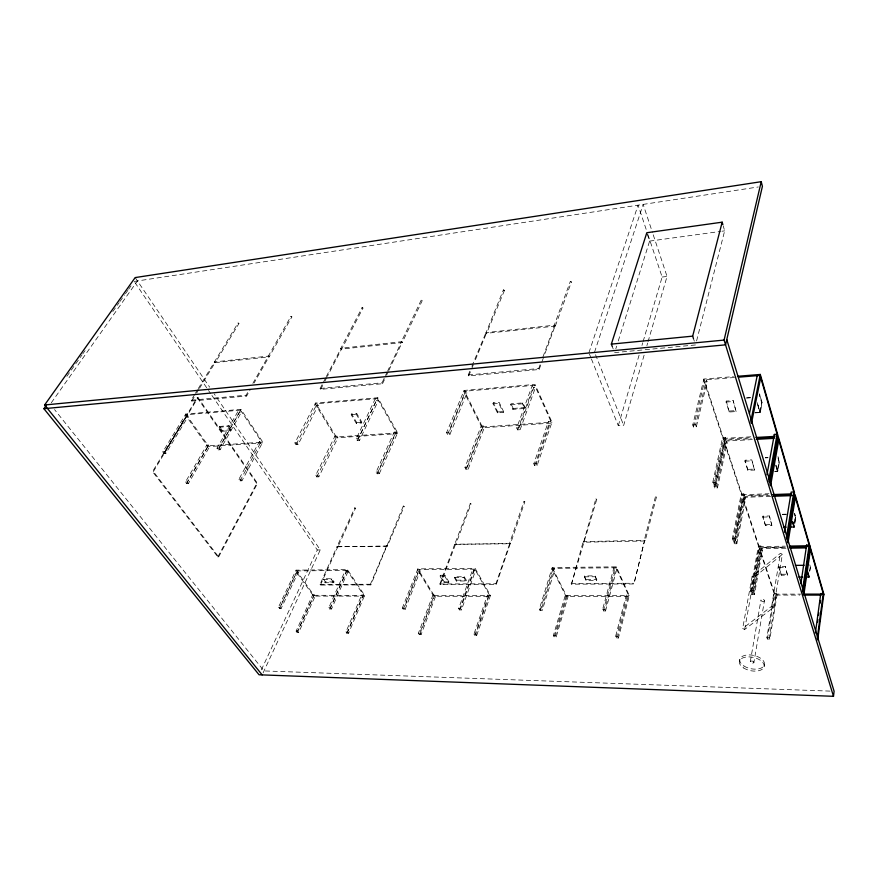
<?xml version="1.0" encoding="UTF-8"?>
<svg xmlns="http://www.w3.org/2000/svg" width="878" height="878" viewBox="0 0 878 878"><rect width="100%" height="100%" fill="white"/><g stroke="black" fill="none" stroke-linecap="round" stroke-linejoin="round"><path stroke-width="0.66" stroke-dasharray="4.39 3.29" d="M584.177 542.044L583.398 541.583L644.606 540.321L633.938 583.958L571.446 584.177L596.799 499.242L595.844 498.869L583.563 542.231L645.154 540.969L656.47 496.992L655.427 496.728L656.47 496.992M595.789 498.956L596.799 499.242M291.869 316.947L290.892 316.398L291.88 316.914L269.162 356.808L268.448 356.095L268.931 356.94L254.082 383.006M454.683 544.316L439.889 583.98L440.273 584.638L496.289 584.441L510.239 543.756L454.661 544.371L470.388 503.456L471.014 503.972L455.583 544.766L454.914 544.217L510.557 543.537L524.824 501.854L523.859 501.7L509.558 543.306L510.557 543.537M470.092 503.676L471.014 503.972M402.409 342.354L401.608 341.707L341.015 348.259L341.74 349.027L362.987 308.09L362.241 307.388L340.719 348.577L341.509 349.126L402.256 342.552L422.241 300.671L421.188 300.166L422.219 300.704M655.416 496.761L644.211 540.563L644.902 541.035M645.297 540.771L644.65 540.321L633.938 583.958M387.428 546.094L336.943 546.796L354.866 507.769L355.491 508.274L337.832 547.148L337.196 546.621L387.417 546.116L404.176 506.43L403.298 506.057L404.165 506.463M361.966 307.552L362.987 308.09M354.635 507.879L355.48 508.296M509.558 543.306L510.239 543.756M198.263 388.603L238.103 322.917L238.959 323.543L215.242 362.625L214.441 361.934L268.416 356.095L269.14 356.841M523.859 501.667L524.824 501.821M237.971 323.115L238.97 323.466M809.626 571.227L810.164 567.528M809.768 571.04L810.537 567.44L810.01 571.04M794.853 523.354L795.808 517.307L794.689 513.476M787.522 575.167L785.228 566.42L779.027 566.486L778.863 567.44L781.343 575.211L787.522 575.167L785.228 566.42M403.265 506.134L370.845 584.88L320.426 585.055L319.998 584.441L336.987 546.698M795.413 517.372L794.557 522.355L795.413 517.372L794.722 514.991M794.59 523.365L795.556 517.318L794.425 513.487M781.343 575.211L779.027 566.486M764.123 666.523L764.442 664.536M773.672 607.346L782.375 554.325L780.421 553.316L752.117 576.44L742.678 628.494L744.643 629.493L773.672 607.346L771.652 606.314L742.678 628.494M769.852 639.063L769.347 637.593L776.558 593.572L774.144 593.572L766.867 637.549L767.383 639.019L769.852 639.063L777.041 595.064L776.558 593.572M771.652 606.314L780.421 553.316M767.383 639.019L774.791 594.11L759.492 547.707L785.503 547.268M753.884 662.528A1.855 0.999 11.9 0 0 751.502 661.024A1.855 0.999 11.9 0 0 750.888 662.66A1.855 0.999 11.9 0 0 753.884 662.528L764.409 600.826A1.778 1.032 11 0 0 762.126 599.345A1.778 1.032 11 0 0 761.522 601.035A1.778 1.032 11 0 0 764.409 600.826M750.306 661.617L760.963 599.97M771.861 525.351L769.38 515.957L762.971 516.132L762.795 517.098L765.484 525.516L771.861 525.351L769.38 515.957M754.454 594.615L753.895 593.023L761.808 548.618L762.334 550.232L754.454 594.615L751.897 594.615L751.348 593.023L759.492 547.707M777.491 470.432L778.973 461.685L777.897 457.789M774.802 471.497L777.743 471.365L779.466 461.652L777.985 456.593M744.643 629.493L754.015 577.417L782.375 554.325M739.441 661.584L739.803 659.619M751.897 594.615L759.843 550.265L762.334 550.232M753.522 591.937L752.962 590.334L760.919 545.918L758.427 545.962L750.405 590.334L750.964 591.937L753.522 591.937L761.445 547.532L760.919 545.918M765.484 525.516L762.971 516.132M750.964 591.937L759.13 546.61L742.59 496.421L769.468 495.455M754.476 470.037L751.787 459.885L745.137 460.215L744.939 461.191L747.869 470.334L754.476 470.037L751.787 459.885M736.818 543.745L745.543 499.033L744.972 497.299L736.225 542.011L736.818 543.745L734.184 543.789L733.58 542.066L742.59 496.421M735.643 540.332L735.04 538.587L743.842 493.864L741.262 493.952L732.384 538.642L732.998 540.387L735.643 540.332L744.412 495.609L743.842 493.864M734.184 543.789L742.964 499.121L745.543 499.033M759.305 393.992L761.906 402.826L759.986 412.561L757.363 403.726M754.937 412.901L760.271 412.539L762.181 402.804L759.591 393.97M732.998 540.387L742.031 494.742L724.065 440.24L751.239 438.682M747.869 470.334L745.137 460.215M503.39 289.905L504.466 290.42L503.39 289.905L485.743 333.377L554.984 326.144C556.356 325.65 553.678 324.256 554.984 326.144L544.261 355.48M736.104 411.552L733.174 400.587L726.282 401.081L726.062 402.047L729.245 412.023L736.104 411.552L733.174 400.587M717.458 487.872L716.81 485.984L726.523 441.063L727.138 442.951L717.458 487.872L714.725 487.981L714.066 486.105L724.065 440.24M716.174 484.151L715.515 482.263L725.294 437.321L722.627 437.474L712.771 482.373L713.43 484.272L716.174 484.151L725.919 439.219L725.294 437.321M714.725 487.981L724.482 443.105L727.138 442.951M713.43 484.272L723.461 438.407L703.893 379.033L733.426 376.629M729.245 412.023L726.282 401.081M696.309 426.84L695.595 424.776L706.417 379.779L707.097 381.842L696.309 426.84L693.466 427.015L692.753 424.952L703.893 379.033M693.466 427.015L704.332 382.062L707.097 381.842M696.572 340.96L724.657 230.859L723.242 225.898M618.419 638.021L617.75 636.627L628.418 595.119L626.266 595.119L615.555 636.594L616.213 637.988L618.419 638.021L629.285 595.624L616.334 566.848L552.24 567.506L539.333 609.058L540.08 610.484L542.209 610.495L554.764 569.8L554.051 568.362L541.463 609.069L542.209 610.495M616.213 637.988L626.903 596.524L626.266 595.119M605.535 610.945L616.751 569.218L614.567 569.24L613.898 567.77L602.593 609.475L603.296 610.934L605.535 610.945L604.843 609.486L616.334 566.848M555.346 325.957L571.391 282.047L570.963 281.399L570.272 281.553L554.172 325.497L554.984 326.144M603.296 610.934L614.567 569.24M215.242 362.625L268.931 356.94M596.656 580.325L595.218 575.858L584.594 575.924L584.342 576.813L586.054 580.38L596.656 580.325L595.218 575.858M337.843 547.126L337.196 546.621M586.054 580.38L584.594 575.924M421.188 300.166L401.29 341.915L402.08 342.607L401.564 341.718L387.78 370.725M591.421 358.981L618.288 425.676L623.676 425.314L644.222 354.8M646.888 345.658L647.646 343.046M648.03 341.74L667.05 276.449L652.87 233.713M554.084 636.879L553.359 635.518L565.377 595.064L567.429 595.064L568.11 596.436L556.18 636.923L554.084 636.879L566.321 595.558L552.24 567.506M556.18 636.923L555.456 635.551L567.429 595.064M571.446 584.177L583.146 541.737M618.288 425.676L639.239 354.646M641.961 345.438L642.729 342.804M643.124 341.498L662.133 277.042L647.854 234.404M540.08 610.484L552.679 569.822L554.764 569.8M615.84 348.72L616.652 346.13M618.277 340.938L649.61 241.11L646.801 232.736M594.527 352.221L643.157 204.398L652.453 232.44M588.918 352.758L638.065 205.167L647.426 233.142M537.127 465.494L536.249 463.661L550.835 421.231L548.454 421.396L533.802 463.793L534.68 465.625L537.127 465.494L551.977 422.153L535.009 384.41L464.078 390.425L446.573 432.689L447.56 434.555L449.909 434.401L466.953 392.993L466.009 391.127L448.921 432.525L449.909 434.401M496.289 584.441L495.927 583.771L509.888 543.087M474.713 635.474L488.234 596.327L487.477 594.999L489.397 594.999L475.887 634.19L476.677 635.507L474.713 635.474L473.922 634.157L487.477 594.999M534.68 465.625L549.277 423.24L548.454 421.396M476.677 635.507L490.451 595.482L475.097 568.296L417.851 568.889L402.278 608.158L403.145 609.508L405.043 609.519L420.211 571.051L419.388 569.701L404.176 608.18L405.043 609.519M459.435 609.903L473.626 570.557L472.836 569.174L458.623 608.531L459.435 609.903L461.433 609.925L475.58 570.535L473.626 570.557M461.433 609.925L460.61 608.542L475.097 568.296M517.625 429.88L533.111 387.461L532.244 385.53L516.703 427.948L517.625 429.88L520.116 429.715L519.194 427.773L535.009 384.41M520.116 429.715L535.547 387.264L533.111 387.461M465.878 580.973L466.185 580.128L464.221 576.747L454.672 576.802L454.365 577.647L456.34 581.027L465.878 580.973L463.913 577.592L464.221 576.747M504.444 290.464L486.61 333.399L485.929 332.597L554.578 325.178L541.978 359.607M469.807 371.218L468.259 374.961L468.72 375.894L539.136 369.506L538.708 368.541L540.113 364.71M524.649 408.468L524.978 407.557L522.816 402.892L511.018 403.803L510.678 404.714L512.873 409.357L524.649 408.468L522.476 403.803L522.816 402.892M539.136 369.506L543.8 356.753M456.34 581.027L456.659 580.182L454.672 576.802M512.873 409.357L513.213 408.446L511.018 403.803M448.625 582.74L448.932 581.905L444.948 575.178L440.24 575.211L439.922 576.045L443.928 582.762L448.625 582.74L444.63 576.012L444.948 575.178M443.928 582.762L444.235 581.927L440.24 575.211M503.237 412.462L503.577 411.562L499.143 402.322L493.326 402.782L492.975 403.682L497.453 412.89L503.237 412.462L498.792 403.221L499.143 402.322M419.234 634.487L418.4 633.203L432.964 594.955L434.797 594.955L435.587 596.25L421.111 634.52L419.234 634.487L434.072 595.416L417.851 568.889M421.111 634.52L420.277 633.236L434.797 594.955M440.273 584.638L455.32 544.865L454.947 544.206M497.453 412.89L497.793 411.991L493.326 402.782M468.215 469.071L484.316 427.696L483.416 425.907L481.166 426.071L464.967 467.403L465.911 469.181L468.215 469.071L467.272 467.283L483.416 425.907M465.911 469.181L482.406 426.96L464.078 390.425M403.145 609.508L418.345 571.073L420.211 571.051M447.56 434.555L464.649 393.19L466.953 392.993M471.881 366.236L485.973 332.597L486.313 333.541L474.405 362.197M468.72 375.894L473.89 363.437M348.577 633.236L347.699 631.984L363.437 594.889L361.714 594.889L345.943 631.951L346.821 633.203L348.577 633.236L364.622 595.35L347.425 569.613L296.04 570.14L278.392 607.356L279.347 608.63L281.037 608.641L298.257 572.193L297.346 570.909L280.093 607.367L281.037 608.641M370.845 584.88L370.428 584.243L386.77 545.611L387.165 546.237M346.821 633.203L362.559 596.151L361.714 594.889M329.744 608.981L346.195 571.743L345.317 570.437L328.822 607.686L329.744 608.981L331.522 608.992L347.94 571.732L346.195 571.743M331.522 608.992L330.611 607.697L347.425 569.613M333.651 582.718L331.456 579.524L322.939 579.568L325.145 582.751L333.651 582.718L334.002 581.916L331.818 578.723L323.302 578.778L325.508 581.96L334.002 581.916M377.156 473.78L395.155 433.809L394.178 432.108L396.274 431.954L378.275 471.969L379.296 473.67L377.156 473.78L376.135 472.079L394.178 432.108M331.456 579.524L331.818 578.723M379.296 473.67L397.635 432.81L377.814 397.745L315.553 403.024L294.898 442.94L296.029 444.685L298.081 444.542L318.198 405.438L317.134 403.693L296.029 444.685M325.145 582.751L325.508 581.96M297.038 632.325L296.127 631.095L312.678 594.845L314.335 594.845L315.202 596.085L298.729 632.358L297.038 632.325L313.907 595.295L296.04 570.14M298.729 632.358L297.807 631.128L314.335 594.845M320.426 585.055L337.602 547.246M263.082 672.91L320.25 549.913L214.265 393.959M261.359 669.837L317.298 549.979L211.444 394.749M357.302 440.591L376.289 400.577L375.268 398.788L356.227 438.791L357.302 440.591L359.475 440.438L378.418 400.401L376.289 400.577M359.475 440.438L358.411 438.649L377.814 397.745M279.347 608.63L296.577 572.215L298.257 572.193M325.661 377.814L320.13 388.46L320.657 389.327L382.523 383.719L382.018 382.819L384.904 376.772M385.475 375.564L387.209 371.932M382.523 383.719L385.969 376.464M386.55 375.257L388.274 371.624M388.844 370.417L402.08 342.607M361.429 423.009L361.835 422.153L356.775 413.527L351.628 413.933L351.211 414.778L356.292 423.383L361.429 423.009L356.358 414.383L356.775 413.527M356.292 423.383L356.709 422.537L351.628 413.933M316.804 476.908L336.922 436.081L334.924 436.212L315.74 475.25L316.804 476.908L318.835 476.809L337.931 437.738L336.922 436.081M326.276 376.629L341.114 348.248L341.509 349.126L327.406 376.322M320.657 389.327L324.344 382.237M324.948 381.052L326.792 377.507M218.644 556.926L257.495 483.405L198.044 397.591L197.243 397.668L152.542 471.607L217.854 556.948L218.644 556.926L153.365 471.563L152.542 471.607M217.854 556.948L256.727 483.449L257.495 483.405M240.034 480.881L261.293 441.327L259.438 441.458L238.904 479.289L240.034 480.881L241.922 480.782L262.807 442.106L240.923 409.357L185.763 414.032L162.847 451.874L164.054 453.498L165.876 453.377L188.232 416.304L187.069 414.679L164.669 451.742L162.847 451.874M218.183 449.876L220.093 449.755L241.582 411.848L239.694 412.001L218.183 449.876L216.998 448.208L238.575 410.333L239.694 412.001M194.74 394.409L191.217 400.203L191.788 401.026L246.663 396.044L250.032 390.117M216.998 448.208L218.918 448.076L240.923 409.357M219.006 427.268L228.148 426.554L228.609 425.742L231.375 429.792L222.255 430.472L221.794 431.285L219.006 427.268L219.467 426.456L228.609 425.742M191.217 400.203L246.103 395.21L248.134 391.654M252.864 383.357L290.881 316.431M186.575 483.657L188.375 483.558L209.666 446.54L208.569 444.981L206.791 445.102L185.412 482.099L186.575 483.657L208.36 445.859L262.807 442.106M185.412 482.099L187.212 482L208.569 444.981M570.272 281.553L571.348 282.134M164.054 453.498L186.432 416.457L188.232 416.304M153.365 471.563L198.044 397.591M195.443 393.245L197.561 389.766M191.788 401.026L196.013 394.057M196.716 392.905L198.834 389.426M199.536 388.263L215.022 362.746L214.309 361.988L214.945 362.746M51.308 402.772L137.451 280.949M66.86 376.322L81.906 355.107M82.697 353.988L85.078 350.64M112.79 311.58L119.123 302.647M119.913 301.538L124.665 294.832M125.466 293.724L127.837 290.377M128.627 289.257L131.009 285.91M134.169 281.443L758.34 186.959M649.61 241.11L720.629 231.408M721.968 231.221L724.657 230.859M662.133 277.042L667.05 276.449M614.611 352.605L695.563 344.944M320.13 388.46L382.018 382.819M468.259 374.961L538.708 368.541M316.179 405.603L318.198 405.438M734.48 377.496L703.651 379.998L723.252 439.373L751.777 437.716M351.211 414.778L356.358 414.383M492.975 403.682L498.792 403.221M510.678 404.714L522.476 403.803M513.213 408.446L524.978 407.557M221.794 431.285L230.914 430.593L228.148 426.554M356.709 422.537L361.835 422.153M497.793 411.991L503.577 411.562M746.607 397.866L750.427 397.591M746.563 398.063L750.383 397.789M726.062 402.047L732.965 401.553M397.635 432.81L336.362 437.035L315.553 403.024M482.406 426.96L551.977 422.153M729.464 411.047L736.313 410.586M294.898 442.94L296.962 442.797L298.081 444.542M356.227 438.791L358.411 438.649M446.573 432.689L448.921 432.525M516.703 427.948L519.194 427.773M759.931 411.573L761.665 402.804L759.459 395.089M754.97 412.704L760.03 412.364L757.264 402.574L760.271 412.539M692.753 424.952L695.595 424.776M723.461 438.407L752.018 436.739M752.347 439.582L723.856 441.217L741.833 495.697L768.722 494.72M238.904 479.289L240.802 479.19L241.922 480.782M315.74 475.25L317.77 475.141L318.835 476.809M376.135 472.079L378.275 471.969M464.967 467.403L467.272 467.283M533.802 463.793L536.249 463.661M765.276 457.701L767.976 457.57M765.243 457.899L767.943 457.767M744.939 461.191L751.601 460.862M748.056 469.368L754.663 469.061M774.835 471.31L777.513 471.19L775.889 465.252M712.771 482.373L715.515 482.263M714.066 486.105L716.81 485.984M742.031 494.742L768.941 493.743M770.599 496.377L742.393 497.387L758.954 547.576L785.612 547.115M782.43 514.267L786.348 514.157M782.397 514.464L786.315 514.354M762.795 517.098L769.216 516.923M765.649 524.55L772.036 524.385M732.384 538.642L735.04 538.587M317.298 549.979L320.25 549.913M733.58 542.066L736.225 542.011M759.13 546.61L785.162 546.16M785.953 548.223L759.316 548.662L774.626 595.064L799.792 595.086M778.863 567.44L785.075 567.386M439.922 576.045L444.63 576.012M781.497 574.256L787.665 574.212M454.365 577.647L463.913 577.592M584.342 576.813L594.966 576.747M456.659 580.182L466.185 580.128M586.306 579.491L596.908 579.436M444.235 581.927L448.932 581.905M319.998 584.441L370.428 584.243M439.889 583.98L495.927 583.771M571.106 583.486L633.62 583.255M750.405 590.334L752.962 590.334M751.348 593.023L753.895 593.023M774.791 594.11L800.67 594.121M313.907 595.295L364.622 595.35M434.072 595.416L490.451 595.482M566.321 595.558L629.285 595.624M278.392 607.356L280.093 607.367M328.822 607.686L330.611 607.697M402.278 608.158L404.176 608.18M458.623 608.531L460.61 608.542M539.333 609.058L541.463 609.069M602.593 609.475L604.843 609.486M766.867 637.549L769.347 637.593M296.127 631.095L297.807 631.128M345.943 631.951L347.699 631.984M418.4 633.203L420.277 633.236M473.922 634.157L475.887 634.19M553.359 635.518L555.456 635.551M615.555 636.594L617.75 636.627M829.984 691.107L264.004 670.924L54.535 409.587M752.117 576.44L754.015 577.417M164.669 451.742L165.876 453.377M187.212 482L188.375 483.558M185.763 414.032L208.36 445.859M218.918 448.076L220.093 449.755M219.467 426.456L222.255 430.472M197.243 397.668L256.727 483.449M134.949 282.573L210.665 393.618M135.168 277.58L209.655 387.176M259.438 441.458L260.503 443.05M246.103 395.21L246.663 396.044M583.486 541.572L583.815 542.264M589.423 353.999L590.927 357.73M595.525 354.712L623.676 425.314M612.284 346.547L613.217 348.972M693.499 338.656L694.322 341.169M775.867 465.055L777.743 471.365M775.976 466.328L777.48 471.376L779.192 461.663L778.084 457.877M809.768 564.817L810.537 567.44M240.462 410.169L185.28 414.833L207.899 446.661L262.368 442.929L240.462 410.169M377.397 398.601L315.114 403.869L335.945 437.881L397.251 433.666L377.397 398.601M534.669 385.321L463.716 391.314L482.055 427.849L551.669 423.075L534.669 385.321M347.062 570.415L295.666 570.93L313.556 596.085L364.282 596.151L347.062 570.415M474.789 569.153L417.522 569.723L433.754 596.25L490.154 596.327L474.789 569.153M616.093 567.748L551.966 568.384L566.069 596.436L629.054 596.524L616.093 567.748M743.567 667.949A12.588 6.783 11.9 0 0 763.926 667.17A12.588 6.783 11.9 0 0 747.869 656.887A12.588 6.783 11.9 0 0 743.567 667.949M743.918 665.985A12.566 6.794 11.9 0 0 764.255 665.195A12.566 6.794 11.9 0 0 748.221 654.911A12.566 6.794 11.9 0 0 743.918 665.985"/><path stroke-width="1.32" d="M46.271 405.34L43.9 408.687L259.054 674.776L833.496 696.309L834.1 691.249L726.775 339.577M817.528 622.217L817.89 619.506M818.439 615.434L818.812 612.723M820.096 603.23L820.458 600.519M810.482 549.463L803.864 594.636L803.37 593.023L810.142 546.851L823.827 594.132L817.692 639.886L817.242 638.383L823.257 593.583L820.754 593.583L815.41 632.917M795.369 497.277L788.005 542.802L787.467 541.035L795.018 494.523L809.823 545.743L803.03 591.915L802.525 590.279L809.209 545.073L806.619 545.117L800.868 583.64M784.526 532.244L791.166 492.097L793.844 491.998L786.403 537.545L786.94 539.311L794.513 492.799L778.402 437.112L769.973 483.833L770.566 485.764L778.786 440.032M766.944 474.768L774.341 434.434L777.118 434.27L768.81 480.025L769.402 481.967L777.864 435.236L760.282 374.445L737.454 376.3M760.282 374.445L750.833 421.231L751.48 423.339L760.699 377.54M749.461 413.571L757.198 375.663M833.496 696.309L724.087 340.082L761.226 181.691L135.168 277.58L44.624 404.977L262.16 674.897M693.499 338.656L692.676 336.142L722.177 222.178L646.801 232.736L611.351 344.121L612.284 346.547M611.351 344.121L692.676 336.142M44.624 404.977L724.087 340.082M43.9 408.687L725.546 344.845L762.411 186.345L761.226 181.691M738.497 377.178L760.085 375.422L777.688 436.212M755.859 437.485L774.912 436.377L774.341 434.434M756.671 438.363L774.33 437.343M756.43 439.34L774.1 438.331M776.382 438.199L778.226 438.1L794.36 493.787M772.772 494.577L791.682 493.886M773.507 495.302L790.979 494.676M773.298 496.279L792.186 495.609M783.67 527.239L786.26 527.173M790.134 527.085L794.272 526.987L792.757 521.883M789.267 546.094L809.823 545.743M789.64 547.049L807.101 546.753L806.619 545.117M789.607 547.203L806.037 546.917M789.98 548.157L806.081 547.894M795.325 565.377L804.138 565.289M798.903 577.098L802.657 577.076M805.148 577.065L809.143 577.044L807.2 570.502M803.392 594.121L823.827 594.132M803.798 595.086L821.193 595.097L820.754 593.583M792.494 521.883L794.008 526.987M806.948 570.502L808.89 577.044M794.853 495.51L809.681 546.709M809.999 547.828L823.696 595.097M722.177 222.178L722.879 224.658"/></g></svg>
